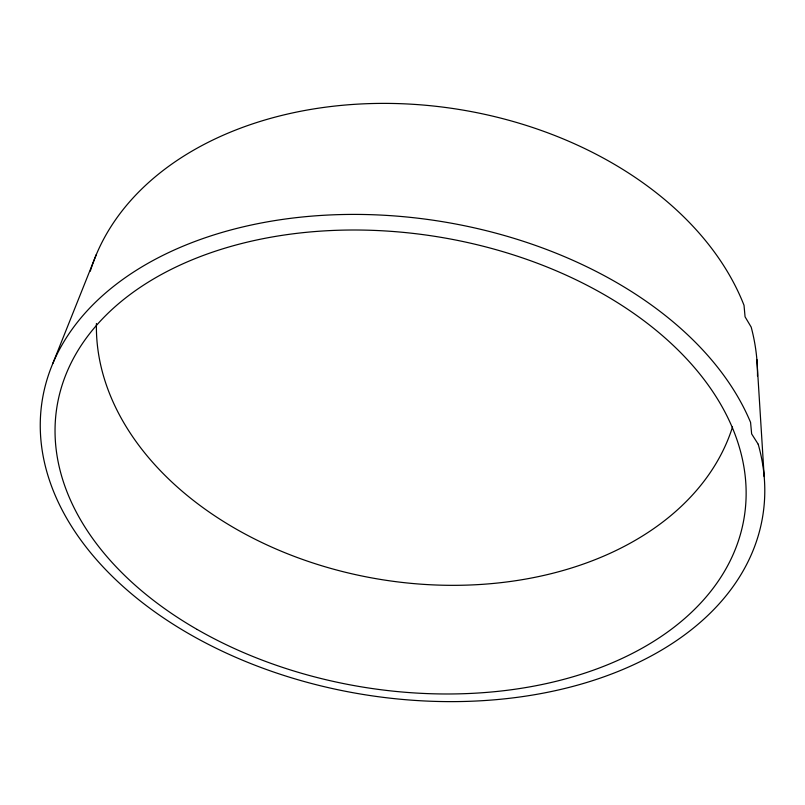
<?xml version="1.0" encoding="UTF-8"?>
<svg xmlns="http://www.w3.org/2000/svg" width="805" height="805" viewBox="0 0 805 805"><rect width="100%" height="100%" fill="white"/><g stroke="black" fill="none" stroke-linecap="round" stroke-linejoin="round"><path stroke-width="1.21" d="M52.798 363.508L96.308 254.581M756.871 359.503L764.176 476.58M90.291 271.184A339.499 241.943 9.1 0 1 408.125 104.016A339.499 241.943 9.1 0 1 744.021 305.306L745.068 316.818L751.186 327.102A339.499 241.943 9.1 0 1 757.495 376.005M732.52 426.972A323.912 230.472 9.1 0 1 380.906 579.489A323.912 230.472 9.1 0 1 96.429 323.469M758.209 444.239L751.649 433.905L750.572 422.394A364.876 239.699 9.1 0 0 149.126 262.661A364.876 239.699 9.1 0 0 294.539 678.736A364.876 239.699 9.1 0 0 758.209 444.239M197.245 629.5A348.042 228.238 9.1 0 0 744.182 517.444A348.042 228.238 9.1 0 0 260.277 239.246A348.042 228.238 9.1 0 0 197.245 629.5"/></g></svg>
